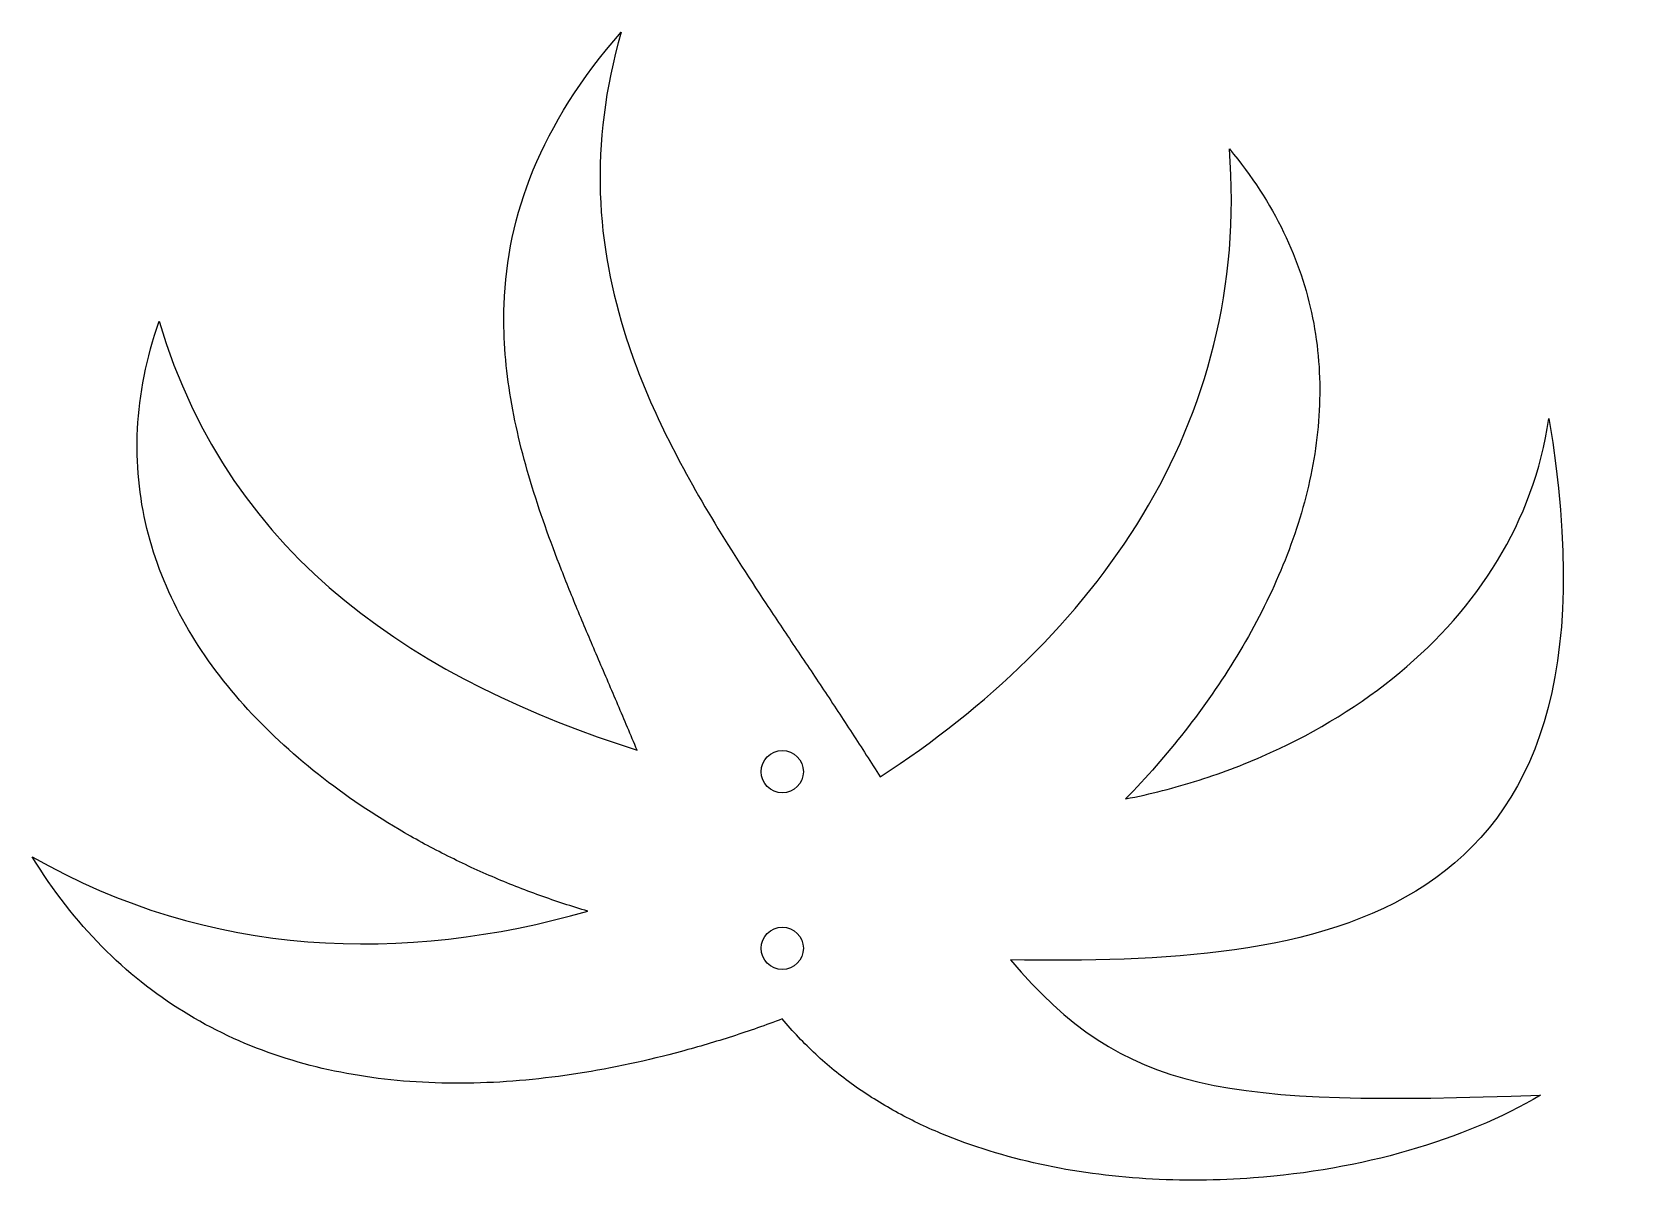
# Model space of a CAD drawing. Header units: inches. Extents: x 1.38 to 7.05, y -7.64 to -3.58.
import ezdxf

# ---------------------------------------------------------------- set-up
doc = ezdxf.new("R2010")
doc.units = ezdxf.units.IN
doc.layers.get('0').update_dxf_attribs({"linetype": 'CONTINUOUS'})

msp = doc.modelspace()

# ---------------------------------------------------------------- linework, layer by layer
for centre in [(4.0297, -6.1964), (4.0297, -6.1964), (4.0297, -6.8214), (4.0297, -6.8214)]:
    msp.add_circle(centre, 0.0748)
for points, knots in [([(3.5161, -6.1203), (3.4935, -6.0665), (3.4483, -5.9591), (3.3795, -5.7993), (3.3121, -5.6407), (3.2266, -5.4304), (3.1328, -5.1692), (3.0571, -4.8567), (3.0188, -4.3345), (3.1712, -3.9096), (3.4599, -3.5789)], [0, 0, 0, 0, 0.0253009, 0.0506018, 0.0759026, 0.1012035, 0.1518053, 0.202407, 0.2530088, 0.404814, 0.404814, 0.404814, 0.404814]), ([(3.5161, -6.1203), (3.4935, -6.0665), (3.4483, -5.9591), (3.3795, -5.7993), (3.3121, -5.6407), (3.2266, -5.4304), (3.1328, -5.1692), (3.0571, -4.8567), (3.0188, -4.3345), (3.1712, -3.9096), (3.4599, -3.5789)], [0, 0, 0, 0, 0.0253009, 0.0506018, 0.0759026, 0.1012035, 0.1518053, 0.202407, 0.2530088, 0.404814, 0.404814, 0.404814, 0.404814]), ([(3.4599, -3.5789), (3.3442, -3.9813), (3.3812, -4.4532), (3.6033, -4.9883), (3.775, -5.2981), (3.9383, -5.5515), (4.0739, -5.754), (4.1592, -5.881), (4.2269, -5.9832), (4.294, -6.0859), (4.3436, -6.1632), (4.3767, -6.2146)], [0, 0, 0, 0, 0.1913508, 0.2551344, 0.318918, 0.3827016, 0.4145935, 0.4464853, 0.4624312, 0.4783771, 0.5102689, 0.5102689, 0.5102689, 0.5102689]), ([(3.4599, -3.5789), (3.3442, -3.9813), (3.3812, -4.4532), (3.6033, -4.9883), (3.775, -5.2981), (3.9383, -5.5515), (4.0739, -5.754), (4.1592, -5.881), (4.2269, -5.9832), (4.294, -6.0859), (4.3436, -6.1632), (4.3767, -6.2146)], [0, 0, 0, 0, 0.1913508, 0.2551344, 0.318918, 0.3827016, 0.4145935, 0.4464853, 0.4624312, 0.4783771, 0.5102689, 0.5102689, 0.5102689, 0.5102689]), ([(5.6119, -3.9925), (5.7718, -4.184), (5.912, -4.487), (5.9418, -4.8988), (5.8963, -5.2058), (5.7936, -5.5049), (5.6443, -5.7904), (5.4591, -6.0562), (5.3186, -6.2166), (5.2445, -6.2926)], [0.6329897, 0.6329897, 0.6329897, 0.6329897, 0.7247423, 0.7706185, 0.8164948, 0.8623711, 0.9082474, 0.9541237, 1, 1, 1, 1]), ([(5.6119, -3.9925), (5.7718, -4.184), (5.912, -4.487), (5.9418, -4.8988), (5.8963, -5.2058), (5.7936, -5.5049), (5.6443, -5.7904), (5.4591, -6.0562), (5.3186, -6.2166), (5.2445, -6.2926)], [0.6329897, 0.6329897, 0.6329897, 0.6329897, 0.7247423, 0.7706185, 0.8164948, 0.8623711, 0.9082474, 0.9541237, 1, 1, 1, 1]), ([(3.3419, -6.6901), (3.285, -6.6733), (3.1717, -6.6363), (3.0024, -6.5697), (2.8353, -6.4917), (2.6183, -6.3731), (2.3632, -6.1983), (2.0995, -5.9489), (1.895, -5.6623), (1.7235, -5.2342), (1.7338, -4.8655), (1.8247, -4.602)], [0, 0, 0, 0, 0.0238071, 0.0476142, 0.0714212, 0.0952283, 0.1428425, 0.1904567, 0.2380708, 0.285685, 0.3809133, 0.3809133, 0.3809133, 0.3809133]), ([(3.3419, -6.6901), (3.285, -6.6733), (3.1717, -6.6363), (3.0024, -6.5697), (2.8353, -6.4917), (2.6183, -6.3731), (2.3632, -6.1983), (2.0995, -5.9489), (1.895, -5.6623), (1.7235, -5.2342), (1.7338, -4.8655), (1.8247, -4.602)], [0, 0, 0, 0, 0.0238071, 0.0476142, 0.0714212, 0.0952283, 0.1428425, 0.1904567, 0.2380708, 0.285685, 0.3809133, 0.3809133, 0.3809133, 0.3809133]), ([(5.2445, -6.2926), (5.3319, -6.2756), (5.5061, -6.2314), (5.8449, -6.1015), (6.2329, -5.8643), (6.5881, -5.4668), (6.7152, -5.1312), (6.7423, -4.947)], [0.658819, 0.658819, 0.658819, 0.658819, 0.7014666, 0.7441142, 0.8294095, 0.9147047, 1, 1, 1, 1]), ([(5.2445, -6.2926), (5.3319, -6.2756), (5.5061, -6.2314), (5.8449, -6.1015), (6.2329, -5.8643), (6.5881, -5.4668), (6.7152, -5.1312), (6.7423, -4.947)], [0.658819, 0.658819, 0.658819, 0.658819, 0.7014666, 0.7441142, 0.8294095, 0.9147047, 1, 1, 1, 1]), ([(4.0297, -7.0714), (3.9715, -7.0933), (3.8539, -7.1344), (3.6138, -7.2056), (3.3072, -7.2721), (2.9376, -7.3072), (2.454, -7.2829), (1.8886, -7.0981), (1.5241, -6.74), (1.3753, -6.4971)], [0, 0, 0, 0, 0.0264939, 0.0529878, 0.1059756, 0.1589633, 0.2119511, 0.3179267, 0.4239022, 0.4239022, 0.4239022, 0.4239022]), ([(4.0297, -7.0714), (3.9715, -7.0933), (3.8539, -7.1344), (3.6138, -7.2056), (3.3072, -7.2721), (2.9376, -7.3072), (2.454, -7.2829), (1.8886, -7.0981), (1.5241, -6.74), (1.3753, -6.4971)], [0, 0, 0, 0, 0.0264939, 0.0529878, 0.1059756, 0.1589633, 0.2119511, 0.3179267, 0.4239022, 0.4239022, 0.4239022, 0.4239022]), ([(6.7123, -7.3413), (6.4409, -7.5024), (5.9555, -7.6403), (5.3149, -7.6458), (4.9375, -7.5952), (4.6431, -7.5049), (4.4283, -7.4019), (4.3045, -7.3243), (4.2127, -7.2541), (4.1262, -7.1782), (4.067, -7.1155), (4.0297, -7.0714)], [0.5666709, 0.5666709, 0.5666709, 0.5666709, 0.7291693, 0.7833354, 0.8375016, 0.8916677, 0.9187508, 0.9458339, 0.9593754, 0.9729169, 1, 1, 1, 1]), ([(6.7123, -7.3413), (6.4409, -7.5024), (5.9555, -7.6403), (5.3149, -7.6458), (4.9375, -7.5952), (4.6431, -7.5049), (4.4283, -7.4019), (4.3045, -7.3243), (4.2127, -7.2541), (4.1262, -7.1782), (4.067, -7.1155), (4.0297, -7.0714)], [0.5666709, 0.5666709, 0.5666709, 0.5666709, 0.7291693, 0.7833354, 0.8375016, 0.8916677, 0.9187508, 0.9458339, 0.9593754, 0.9729169, 1, 1, 1, 1])]:
    msp.add_open_spline(points, degree=3, knots=knots)
for points in [[(4.3767, -6.2146), (5.1292, -5.7251), (5.6887, -4.9737), (5.6119, -3.9925)], [(4.3767, -6.2146), (5.1292, -5.7251), (5.6887, -4.9737), (5.6119, -3.9925)], [(1.8247, -4.602), (2.0786, -5.4573), (2.7593, -5.8779), (3.5161, -6.1203)], [(1.8247, -4.602), (2.0786, -5.4573), (2.7593, -5.8779), (3.5161, -6.1203)], [(6.7423, -4.947), (7.0503, -6.776), (5.9095, -6.8776), (4.8368, -6.8624)], [(6.7423, -4.947), (7.0503, -6.776), (5.9095, -6.8776), (4.8368, -6.8624)], [(1.3753, -6.4971), (2.0053, -6.8575), (2.6921, -6.8751), (3.3419, -6.6901)], [(1.3753, -6.4971), (2.0053, -6.8575), (2.6921, -6.8751), (3.3419, -6.6901)], [(4.8368, -6.8624), (5.2448, -7.3394), (5.5856, -7.3794), (6.7123, -7.3413)], [(4.8368, -6.8624), (5.2448, -7.3394), (5.5856, -7.3794), (6.7123, -7.3413)]]:
    msp.add_open_spline(points, degree=3)

doc.saveas('drawing.dxf')
